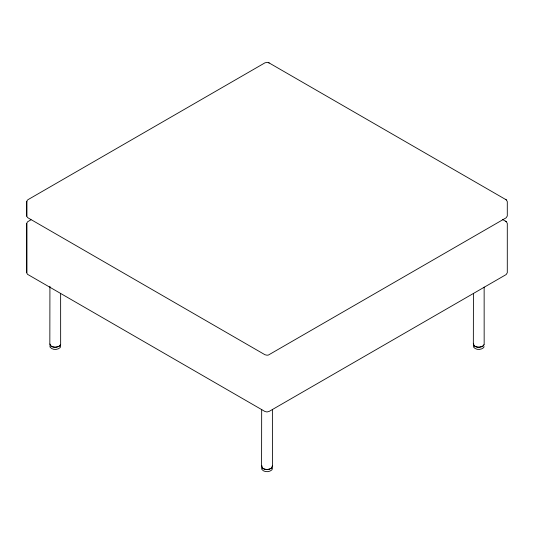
<?xml version="1.0" encoding="UTF-8"?>
<svg xmlns="http://www.w3.org/2000/svg" width="534" height="534" viewBox="0 0 534 534"><rect width="100%" height="100%" fill="white"/><g stroke="black" fill="none" stroke-linecap="round" stroke-linejoin="round"><path stroke-width="0.8" d="M49.922 286.284L49.836 343.789L50.683 345.818C53.226 347.627 56.831 347.674 59.474 346.052L60.649 344.517L60.636 293.74M261.673 409.371L261.587 466.048L262.434 468.078C264.984 469.887 268.582 469.927 271.232 468.305L272.407 466.769L272.387 409.338M473.424 293.78L473.344 343.789L474.192 345.818C476.742 347.627 480.34 347.674 482.99 346.052L484.164 344.517L484.144 287.085M272.313 465.855L271.646 467.944L269.35 469.192L267.534 469.479A5.367 3.097 0 0 1 263.042 468.492L261.934 467.464L261.86 465.535M473.611 343.275L473.691 345.211L474.799 346.232A5.367 3.097 0 0 0 479.292 347.22L482.509 346.346L483.998 344.797M484.098 346.633L483.597 347.681C480.9 350.117 475.707 350.15 473.538 347.047L473.438 345.758M60.489 344.797L58.994 346.346L55.783 347.22A5.367 3.097 0 0 1 51.284 346.232L50.176 345.211L49.882 344.043M30.985 219.801L27.508 221.844L26.713 223.426L26.713 272.727L27.508 274.316L264.971 411.5L267.007 411.968L269.243 411.354L506.145 274.569L507.293 272.74L507.3 223.426L506.352 221.723L505.371 221.103M269.243 62.972L267.007 62.358L264.937 62.845L27.915 199.716L27.187 200.444L26.7 202.212L26.713 215.97L27.508 217.552L264.971 354.736L267.007 355.21L268.435 355.03L506.139 217.812L507.293 215.983L507.293 201.585L506.359 199.896L505.371 199.275M268.435 62.538L506.359 199.896M502.481 219.434L506.352 221.723M261.687 468.018L261.787 469.306C263.95 472.403 269.143 472.376 271.839 469.933L272.34 468.885A5.367 3.097 0 0 0 272.247 467.931M49.929 345.758L50.029 347.047C52.199 350.15 57.392 350.117 60.088 347.681L60.582 346.633A5.367 3.097 0 0 0 60.496 345.678M26.713 223.426L26.713 272.727L26.713 223.426M26.713 201.598L26.713 215.97L26.713 201.598"/></g></svg>
